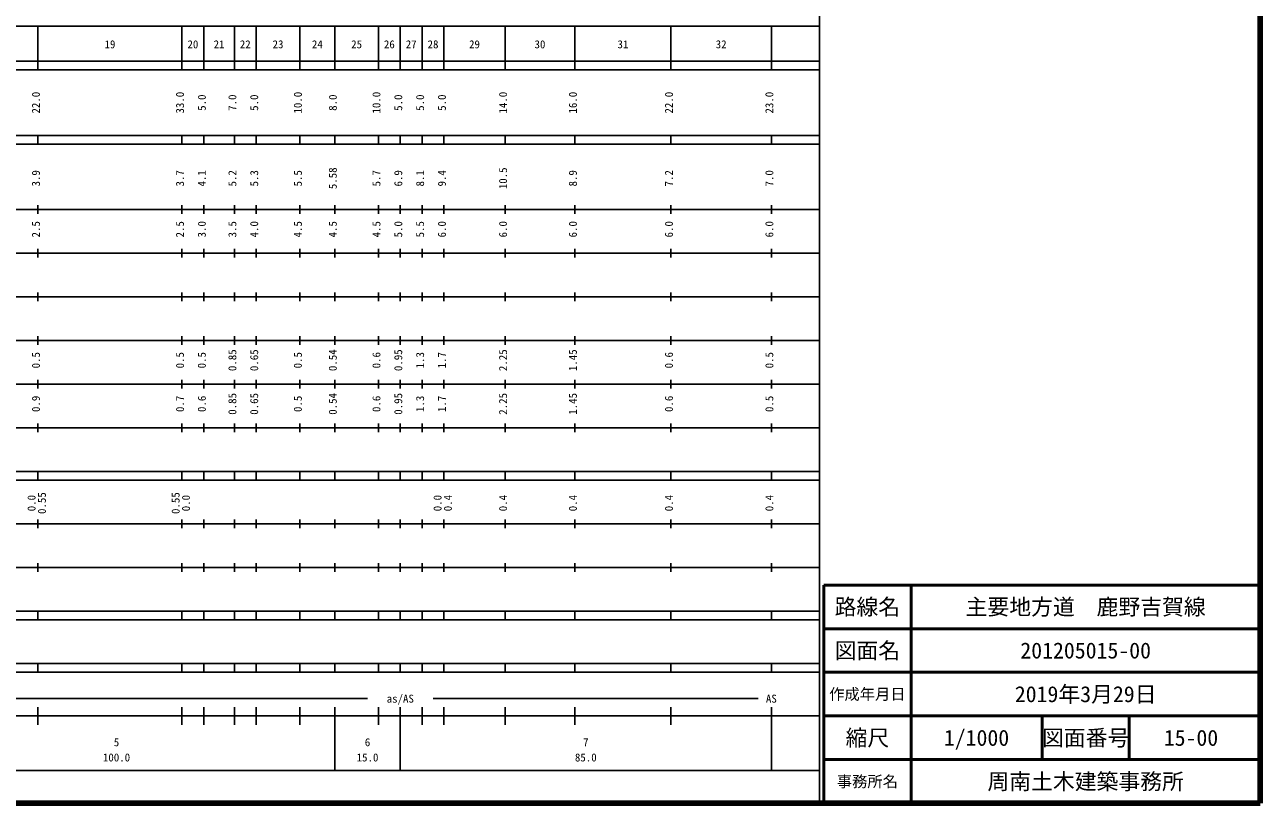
# Model space of a CAD drawing. Units: millimetres on the paper, enlarged 1000 times. Extents: x 40000 to 680000, y 20000 to 380000.
# Drawn here: x 396972 to 680000, y 20000 to 198357 of the extents above; entities that cross this region are included whole.
import ezdxf
from ezdxf.enums import TextEntityAlignment as Align

# ---------------------------------------------------------------- set-up
doc = ezdxf.new("R2010")
doc.units = ezdxf.units.MM
doc.header["$LTSCALE"] = 1000
for name, color, linetype, lineweight in [('M-TTL', 2, 'Continuous', 140), ('M-TTL-BAND', 7, 'Continuous', 25), ('M-TTL-FRAM', 2, 'Continuous', 50), ('M-TTL-LINE', 7, 'Continuous', 50)]:
    doc.layers.add(name, color=color, linetype=linetype, lineweight=lineweight)
doc.layers.add('M-TTL-TXT', color=7, linetype='Continuous')
doc.styles.add('ＭＳ ゴシック', font='')
doc.styles.get('ＭＳ ゴシック').set_extended_font_data('MS Gothic')

msp = doc.modelspace()

# ---------------------------------------------------------------- linework, layer by layer
at = {"layer": 'M-TTL'}
for p, q in [((680000, 20000), (680000, 380000)), ((40000, 20000), (680000, 20000))]:
    msp.add_line(p, q, dxfattribs=at)
at = {"layer": 'M-TTL-BAND'}
for p, q in [((579000, 20000), (579000, 370000)), ((68000, 198000), (579000, 198000)), ((400000, 188000), (400000, 198000)), ((433000, 188000), (433000, 198000)), ((438000, 188000), (438000, 198000)), ((445000, 188000), (445000, 198000)), ((450000, 188000), (450000, 198000)), ((460000, 188000), (460000, 198000)), ((468000, 188000), (468000, 198000)), ((478000, 188000), (478000, 198000)), ((483000, 188000), (483000, 198000)), ((488000, 188000), (488000, 198000)), ((493000, 188000), (493000, 198000)), ((507000, 188000), (507000, 198000)), ((523000, 188000), (523000, 198000)), ((545000, 188000), (545000, 198000)), ((568000, 188000), (568000, 198000)), ((40000, 190000), (579000, 190000)), ((40000, 188000), (579000, 188000)), ((40000, 173000), (579000, 173000)), ((400000, 171000), (400000, 173000)), ((433000, 171000), (433000, 173000)), ((438000, 171000), (438000, 173000)), ((445000, 171000), (445000, 173000)), ((450000, 171000), (450000, 173000)), ((460000, 171000), (460000, 173000)), ((468000, 171000), (468000, 173000)), ((478000, 171000), (478000, 173000)), ((483000, 171000), (483000, 173000)), ((488000, 171000), (488000, 173000)), ((493000, 171000), (493000, 173000)), ((507000, 171000), (507000, 173000)), ((523000, 171000), (523000, 173000)), ((545000, 171000), (545000, 173000)), ((568000, 171000), (568000, 173000)), ((40000, 171000), (579000, 171000)), ((40000, 156000), (579000, 156000)), ((400000, 155000), (400000, 157000)), ((433000, 155000), (433000, 157000)), ((438000, 155000), (438000, 157000)), ((445000, 155000), (445000, 157000)), ((450000, 155000), (450000, 157000)), ((460000, 155000), (460000, 157000)), ((468000, 155000), (468000, 157000)), ((478000, 155000), (478000, 157000)), ((483000, 155000), (483000, 157000)), ((488000, 155000), (488000, 157000)), ((493000, 155000), (493000, 157000)), ((507000, 155000), (507000, 157000)), ((523000, 155000), (523000, 157000)), ((545000, 155000), (545000, 157000)), ((568000, 155000), (568000, 157000)), ((46000, 146000), (579000, 146000)), ((400000, 145000), (400000, 147000)), ((433000, 145000), (433000, 147000)), ((438000, 145000), (438000, 147000)), ((445000, 145000), (445000, 147000)), ((450000, 145000), (450000, 147000)), ((460000, 145000), (460000, 147000)), ((468000, 145000), (468000, 147000)), ((478000, 145000), (478000, 147000)), ((483000, 145000), (483000, 147000)), ((488000, 145000), (488000, 147000)), ((493000, 145000), (493000, 147000)), ((507000, 145000), (507000, 147000)), ((523000, 145000), (523000, 147000)), ((545000, 145000), (545000, 147000)), ((568000, 145000), (568000, 147000)), ((52000, 136000), (579000, 136000)), ((400000, 135000), (400000, 137000)), ((433000, 135000), (433000, 137000)), ((438000, 135000), (438000, 137000)), ((445000, 135000), (445000, 137000)), ((450000, 135000), (450000, 137000)), ((460000, 135000), (460000, 137000)), ((468000, 135000), (468000, 137000)), ((478000, 135000), (478000, 137000)), ((483000, 135000), (483000, 137000)), ((488000, 135000), (488000, 137000)), ((493000, 135000), (493000, 137000)), ((507000, 135000), (507000, 137000)), ((523000, 135000), (523000, 137000)), ((545000, 135000), (545000, 137000)), ((568000, 135000), (568000, 137000)), ((46000, 126000), (579000, 126000)), ((400000, 125000), (400000, 127000)), ((433000, 125000), (433000, 127000)), ((438000, 125000), (438000, 127000)), ((445000, 125000), (445000, 127000)), ((450000, 125000), (450000, 127000)), ((460000, 125000), (460000, 127000)), ((468000, 125000), (468000, 127000)), ((478000, 125000), (478000, 127000)), ((483000, 125000), (483000, 127000)), ((488000, 125000), (488000, 127000)), ((493000, 125000), (493000, 127000)), ((507000, 125000), (507000, 127000)), ((523000, 125000), (523000, 127000)), ((545000, 125000), (545000, 127000)), ((568000, 125000), (568000, 127000)), ((400000, 115000), (400000, 117000)), ((433000, 115000), (433000, 117000)), ((438000, 115000), (438000, 117000)), ((445000, 115000), (445000, 117000)), ((450000, 115000), (450000, 117000)), ((460000, 115000), (460000, 117000)), ((468000, 115000), (468000, 117000)), ((478000, 115000), (478000, 117000)), ((483000, 115000), (483000, 117000)), ((488000, 115000), (488000, 117000)), ((493000, 115000), (493000, 117000)), ((507000, 115000), (507000, 117000)), ((523000, 115000), (523000, 117000)), ((545000, 115000), (545000, 117000)), ((568000, 115000), (568000, 117000)), ((52000, 116000), (579000, 116000)), ((46000, 106000), (579000, 106000)), ((400000, 105000), (400000, 107000)), ((433000, 105000), (433000, 107000)), ((438000, 105000), (438000, 107000)), ((445000, 105000), (445000, 107000)), ((450000, 105000), (450000, 107000)), ((460000, 105000), (460000, 107000)), ((468000, 105000), (468000, 107000)), ((478000, 105000), (478000, 107000)), ((483000, 105000), (483000, 107000)), ((488000, 105000), (488000, 107000)), ((493000, 105000), (493000, 107000)), ((507000, 105000), (507000, 107000)), ((523000, 105000), (523000, 107000)), ((545000, 105000), (545000, 107000)), ((568000, 105000), (568000, 107000)), ((40000, 96000), (579000, 96000)), ((40000, 94000), (579000, 94000)), ((400000, 94000), (400000, 96000)), ((433000, 94000), (433000, 96000)), ((438000, 94000), (438000, 96000)), ((445000, 94000), (445000, 96000)), ((450000, 94000), (450000, 96000)), ((460000, 94000), (460000, 96000)), ((468000, 94000), (468000, 96000)), ((478000, 94000), (478000, 96000)), ((483000, 94000), (483000, 96000)), ((488000, 94000), (488000, 96000)), ((493000, 94000), (493000, 96000)), ((507000, 94000), (507000, 96000)), ((523000, 94000), (523000, 96000)), ((545000, 94000), (545000, 96000)), ((568000, 94000), (568000, 96000)), ((400000, 83000), (400000, 85000)), ((433000, 83000), (433000, 85000)), ((438000, 83000), (438000, 85000)), ((445000, 83000), (445000, 85000)), ((450000, 83000), (450000, 85000)), ((460000, 83000), (460000, 85000)), ((468000, 83000), (468000, 85000)), ((478000, 83000), (478000, 85000)), ((483000, 83000), (483000, 85000)), ((488000, 83000), (488000, 85000)), ((493000, 83000), (493000, 85000)), ((507000, 83000), (507000, 85000)), ((523000, 83000), (523000, 85000)), ((545000, 83000), (545000, 85000)), ((568000, 83000), (568000, 85000)), ((49000, 84000), (579000, 84000)), ((40000, 74000), (579000, 74000)), ((400000, 73000), (400000, 75000)), ((433000, 73000), (433000, 75000)), ((438000, 73000), (438000, 75000)), ((445000, 73000), (445000, 75000)), ((450000, 73000), (450000, 75000)), ((460000, 73000), (460000, 75000)), ((468000, 73000), (468000, 75000)), ((478000, 73000), (478000, 75000)), ((483000, 73000), (483000, 75000)), ((488000, 73000), (488000, 75000)), ((493000, 73000), (493000, 75000)), ((507000, 73000), (507000, 75000)), ((523000, 73000), (523000, 75000)), ((545000, 73000), (545000, 75000)), ((568000, 73000), (568000, 75000)), ((40000, 64000), (579000, 64000)), ((400000, 62000), (400000, 64000)), ((433000, 62000), (433000, 64000)), ((438000, 62000), (438000, 64000)), ((445000, 62000), (445000, 64000)), ((450000, 62000), (450000, 64000)), ((460000, 62000), (460000, 64000)), ((468000, 62000), (468000, 64000)), ((478000, 62000), (478000, 64000)), ((483000, 62000), (483000, 64000)), ((488000, 62000), (488000, 64000)), ((493000, 62000), (493000, 64000)), ((507000, 62000), (507000, 64000)), ((523000, 62000), (523000, 64000)), ((545000, 62000), (545000, 64000)), ((568000, 62000), (568000, 64000)), ((40000, 62000), (579000, 62000)), ((40000, 52000), (579000, 52000)), ((400000, 50000), (400000, 52000)), ((433000, 50000), (433000, 52000)), ((438000, 50000), (438000, 52000)), ((445000, 50000), (445000, 52000)), ((450000, 50000), (450000, 52000)), ((460000, 50000), (460000, 52000)), ((468000, 50000), (468000, 52000)), ((478000, 50000), (478000, 52000)), ((483000, 50000), (483000, 52000)), ((488000, 50000), (488000, 52000)), ((493000, 50000), (493000, 52000)), ((507000, 50000), (507000, 52000)), ((523000, 50000), (523000, 52000)), ((545000, 50000), (545000, 52000)), ((568000, 50000), (568000, 52000)), ((40000, 50000), (579000, 50000)), ((176500, 44000), (475500, 44000)), ((490500, 44000), (565000, 44000)), ((40000, 40000), (579000, 40000)), ((400000, 38000), (400000, 42000)), ((433000, 38000), (433000, 42000)), ((438000, 38000), (438000, 42000)), ((445000, 38000), (445000, 42000)), ((450000, 38000), (450000, 42000)), ((460000, 38000), (460000, 42000)), ((468000, 27500), (468000, 42000)), ((478000, 38000), (478000, 42000)), ((483000, 27500), (483000, 42000)), ((488000, 38000), (488000, 42000)), ((493000, 38000), (493000, 42000)), ((507000, 38000), (507000, 42000)), ((523000, 38000), (523000, 42000)), ((545000, 38000), (545000, 42000)), ((568000, 27500), (568000, 42000)), ((68000, 27500), (579000, 27500))]:
    msp.add_line(p, q, dxfattribs=at)
at = {"layer": 'M-TTL-FRAM'}
for p, q in [((680000, 70000), (580000, 70000)), ((580000, 70000), (580000, 20000))]:
    msp.add_line(p, q, dxfattribs=at)
at = {"layer": 'M-TTL-LINE'}
for p, q in [((600000, 70000), (600000, 20000)), ((680000, 60000), (580000, 60000)), ((680000, 50000), (580000, 50000)), ((680000, 40000), (580000, 40000)), ((630000, 40000), (630000, 30000)), ((650000, 40000), (650000, 30000)), ((680000, 30000), (580000, 30000))]:
    msp.add_line(p, q, dxfattribs=at)

# ---------------------------------------------------------------- texts
at = {"layer": 'M-TTL-BAND', "style": 'ＭＳ ゴシック'}
for s, p in [('19', (416500, 192405)), ('20', (435500, 192405)), ('21', (441500, 192405)), ('22', (447500, 192405)), ('23', (455000, 192405)), ('24', (464000, 192405)), ('25', (473000, 192405)), ('26', (480500, 192405)), ('27', (485500, 192405)), ('28', (490500, 192405)), ('29', (500000, 192405)), ('30', (515000, 192405)), ('31', (534000, 192405)), ('32', (556500, 192405)), ('as/AS', (483000, 42500)), ('AS', (568000, 42500)), ('5', (418000, 32523)), ('6', (475500, 32523)), ('7', (525500, 32523)), ('100.0', (418000, 29033)), ('15.0', (475500, 29033)), ('85.0', (525500, 29033))]:
    msp.add_text(s, height=1833, dxfattribs=at).set_placement(p, align=Align.BOTTOM_CENTER)
for s, p in [('22.0', (401000, 180500)), ('33.0', (434000, 180500)), ('5.0', (439000, 180500)), ('7.0', (446000, 180500)), ('5.0', (451000, 180500)), ('10.0', (461000, 180500)), ('8.0', (469000, 180500)), ('10.0', (479000, 180500)), ('5.0', (484000, 180500)), ('5.0', (489000, 180500)), ('5.0', (494000, 180500)), ('14.0', (508000, 180500)), ('16.0', (524000, 180500)), ('22.0', (546000, 180500)), ('23.0', (569000, 180500)), ('3.9', (401000, 163174)), ('3.7', (434000, 163174)), ('4.1', (439000, 163174)), ('5.2', (446000, 163174)), ('5.3', (451000, 163174)), ('5.5', (461000, 163174)), ('5.58', (469000, 163174)), ('5.7', (479000, 163174)), ('6.9', (484000, 163174)), ('8.1', (489000, 163174)), ('9.4', (494000, 163174)), ('10.5', (508000, 163174)), ('8.9', (524000, 163174)), ('7.2', (546000, 163174)), ('7.0', (569000, 163174)), ('2.5', (401000, 151500)), ('2.5', (434000, 151500)), ('3.0', (439000, 151500)), ('3.5', (446000, 151500)), ('4.0', (451000, 151500)), ('4.5', (461000, 151500)), ('4.5', (469000, 151500)), ('4.5', (479000, 151500)), ('5.0', (484000, 151500)), ('5.5', (489000, 151500)), ('6.0', (494000, 151500)), ('6.0', (508000, 151500)), ('6.0', (524000, 151500)), ('6.0', (546000, 151500)), ('6.0', (569000, 151500)), ('0.5', (401000, 121500)), ('0.5', (434000, 121500)), ('0.5', (439000, 121500)), ('0.85', (446000, 121500)), ('0.65', (451000, 121500)), ('0.5', (461000, 121500)), ('0.54', (469000, 121500)), ('0.6', (479000, 121500)), ('0.95', (484000, 121500)), ('1.3', (489000, 121500)), ('1.7', (494000, 121500)), ('2.25', (508000, 121500)), ('1.45', (524000, 121500)), ('0.6', (546000, 121500)), ('0.5', (569000, 121500)), ('0.9', (401000, 111500)), ('0.7', (434000, 111500)), ('0.6', (439000, 111500)), ('0.85', (446000, 111500)), ('0.65', (451000, 111500)), ('0.5', (461000, 111500)), ('0.54', (469000, 111500)), ('0.6', (479000, 111500)), ('0.95', (484000, 111500)), ('1.3', (489000, 111500)), ('1.7', (494000, 111500)), ('2.25', (508000, 111500)), ('1.45', (524000, 111500)), ('0.6', (546000, 111500)), ('0.5', (569000, 111500)), ('0.55', (402370, 88764)), ('0.55', (433000, 88764)), ('0.0', (400000, 88764)), ('0.0', (435370, 88764)), ('0.0', (493000, 88764)), ('0.4', (495370, 88764)), ('0.4', (508000, 88764)), ('0.4', (524000, 88764)), ('0.4', (546000, 88764)), ('0.4', (569000, 88764))]:
    msp.add_text(s, height=1833, rotation=90, dxfattribs=at).set_placement(p, align=Align.BOTTOM_CENTER)
at = {"layer": 'M-TTL-TXT', "style": 'ＭＳ ゴシック'}
for s, height, p in [('路線名', 3666, (590000, 65000)), ('路線名', 3666, (590000, 65000)), ('主要地方道\u3000鹿野吉賀線', 3666, (640000, 65000)), ('図面名', 3666, (590000, 55000)), ('図面名', 3666, (590000, 55000)), ('201205015-00', 3666, (640000, 55000)), ('作成年月日', 2566, (590000, 45000)), ('作成年月日', 2566, (590000, 45000)), ('2019年3月29日', 3666, (640000, 45000)), ('縮尺', 3666, (590000, 35000)), ('縮尺', 3666, (590000, 35000)), ('1/1000', 3666, (615000, 35000)), ('図面番号', 3666, (640000, 35000)), ('図面番号', 3666, (640000, 35000)), ('15-00', 3666, (664125, 35000)), ('事務所名', 2566, (590000, 25000)), ('事務所名', 2566, (590000, 25000)), ('周南土木建築事務所', 3666, (640000, 25000))]:
    msp.add_text(s, height=height, dxfattribs=at).set_placement(p, align=Align.MIDDLE_CENTER)

doc.saveas('drawing.dxf')
